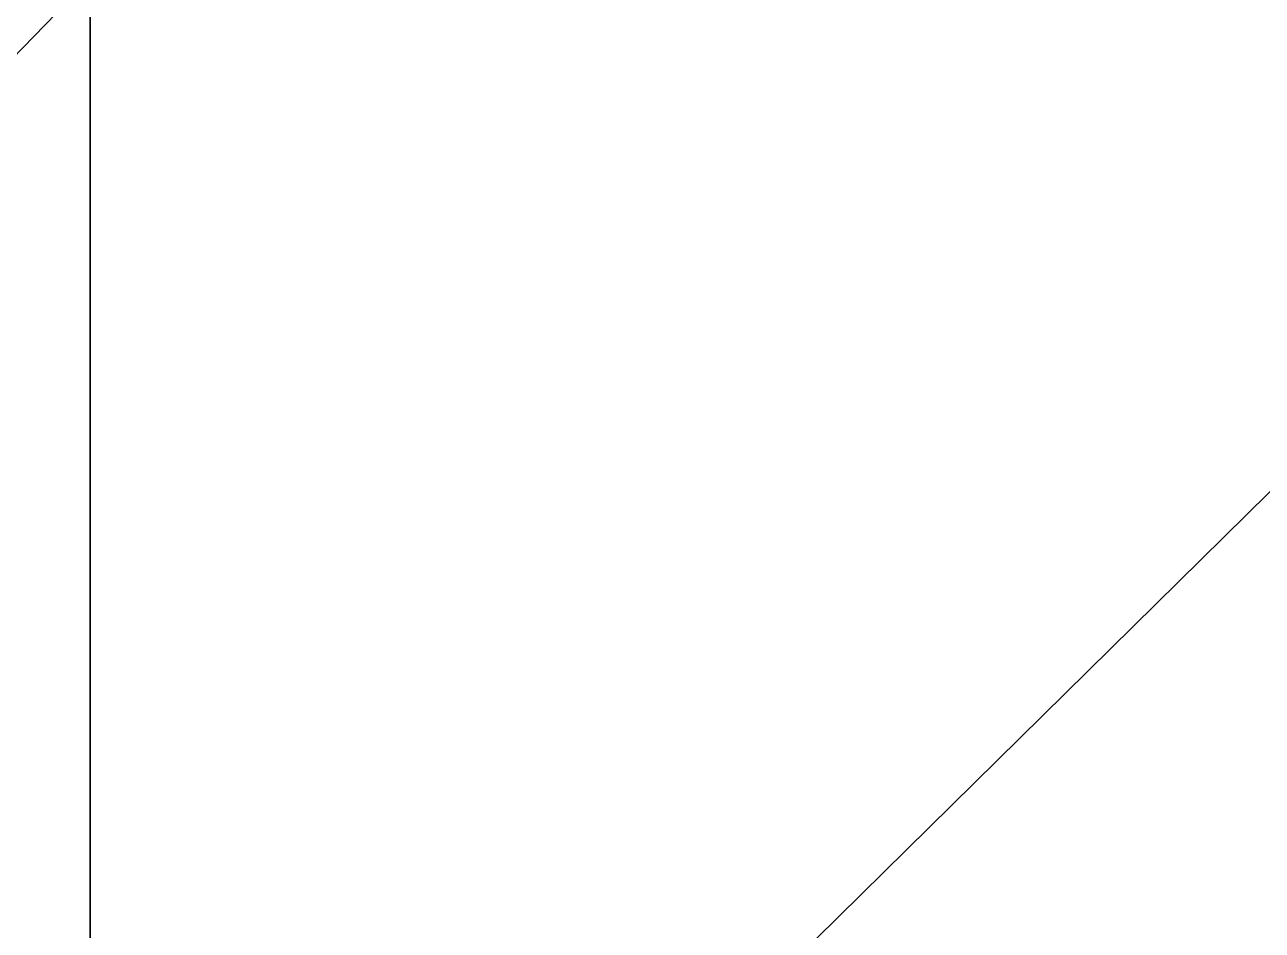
# Model space of a CAD drawing. Extents: x 51.7 to 84.8, y -43.6 to -19.8.
# Drawn here: x 57.616 to 58.573, y -42.21 to -41.509 of the extents above; entities that cross this region are included whole.
import ezdxf

# ---------------------------------------------------------------- set-up
doc = ezdxf.new("R2010")
doc.units = 0
doc.layers.get('0').update_dxf_attribs({"color": 13, "linetype": 'CONTINUOUS'})

# ---------------------------------------------------------------- blocks, each defined once
blk = doc.blocks.new('GROUP_1')
blk.add_line((57.66661, -42.76952, 41.88061), (57.66661, -41.47324, 41.88061))
at = {"color": 9}
mesh = blk.add_polyface(dxfattribs=at)
corners = [(57.66661, -41.47324, 41.88061), (56.4077, -42.76952, 41.49788), (56.4077, -41.47324, 41.49788), (57.66661, -42.76952, 41.88061)]
mesh.append_faces([[corners[k] for k in face] for face in [(0, 1, 2), (1, 0, 3)]], dxfattribs={"vtx0": -1, "color": 9})
mesh = blk.add_polyface(dxfattribs=at)
corners = [(57.35215, -42.76952, 32.49523), (78.70734, -41.47324, 32.49523), (57.35215, -41.47324, 32.49523), (78.70734, -42.76952, 32.49523)]
mesh.append_faces([[corners[k] for k in face] for face in [(0, 1, 2), (1, 0, 3)]], dxfattribs={"vtx0": -1, "color": 9})
mesh = blk.add_polyface(dxfattribs=at)
corners = [(58.98217, -41.47324, 41.90575), (57.66661, -42.76952, 41.88061), (57.66661, -41.47324, 41.88061), (58.98217, -42.76952, 41.90575)]
mesh.append_faces([[corners[k] for k in face] for face in [(0, 1, 2), (1, 0, 3)]], dxfattribs={"vtx0": -1, "color": 9})
blk = doc.blocks.new('COMPONENT_2_')
blk.add_blockref('GROUP_1', (0, 0))

msp = doc.modelspace()

# ---------------------------------------------------------------- block references
msp.add_blockref('COMPONENT_2_', (0, 0))

doc.saveas('drawing.dxf')
